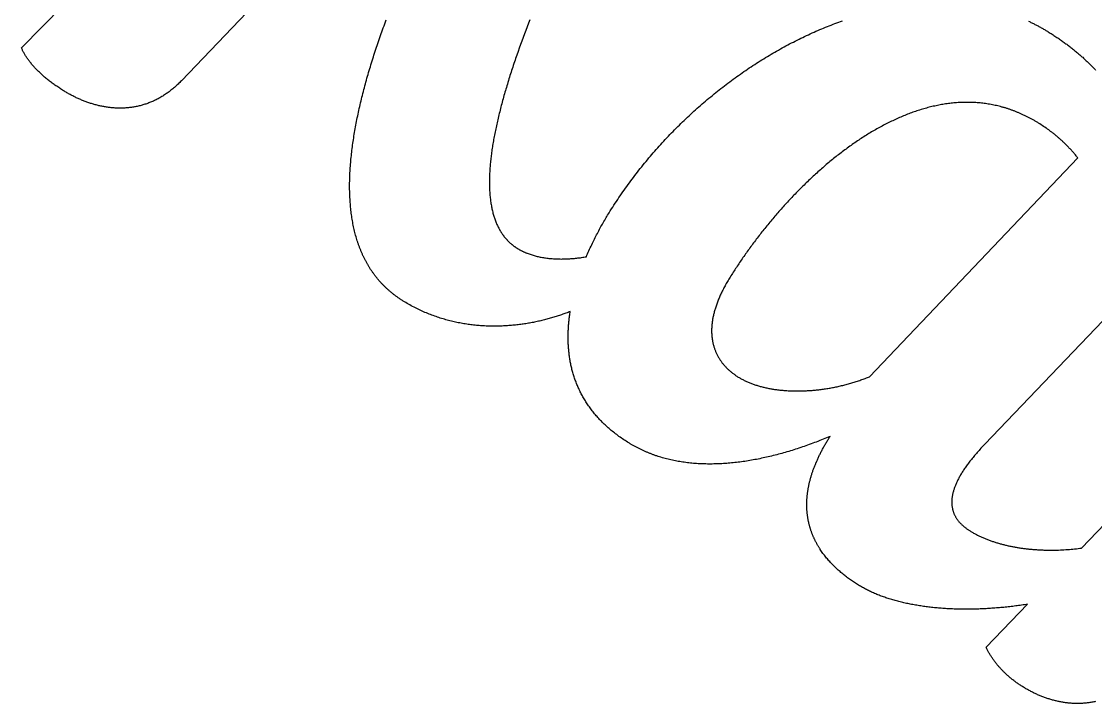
# Model space of a CAD drawing. Extents: x 156 to 510, y 849 to 1306.
# Drawn here: x 160.48 to 202.46, y 946.25 to 972.91 of the extents above; entities that cross this region are included whole.
import ezdxf

# ---------------------------------------------------------------- set-up
doc = ezdxf.new("R2010")
doc.units = 0
doc.layers.add('color#7d7d7dff', color=1, linetype='CONTINUOUS')

msp = doc.modelspace()

# ---------------------------------------------------------------- linework, layer by layer
at = {"layer": 'color#7d7d7dff'}
for points in [[(175.228, 979.487), (166.732, 970.597), (166.698, 970.563), (166.664, 970.529), (166.63, 970.495), (166.596, 970.462), (166.562, 970.43), (166.527, 970.398), (166.493, 970.367), (166.458, 970.337), (166.424, 970.307), (166.389, 970.278), (166.354, 970.25), (166.319, 970.222), (166.284, 970.195), (166.248, 970.168), (166.213, 970.142), (166.178, 970.116), (166.142, 970.091), (166.106, 970.067), (166.071, 970.043), (166.035, 970.02), (165.999, 969.998), (165.963, 969.976), (165.927, 969.954), (165.89, 969.933), (165.854, 969.913), (165.818, 969.893), (165.781, 969.874), (165.745, 969.855), (165.708, 969.837), (165.671, 969.82), (165.635, 969.803), (165.598, 969.786), (165.561, 969.77), (165.524, 969.755), (165.487, 969.74), (165.45, 969.726), (165.413, 969.712), (165.376, 969.699), (165.338, 969.686), (165.301, 969.674), (165.264, 969.662), (165.227, 969.651), (165.189, 969.64), (165.152, 969.63), (165.114, 969.62), (165.077, 969.611), (165.039, 969.602), (165.002, 969.594), (164.964, 969.586), (164.927, 969.578), (164.889, 969.572), (164.851, 969.565), (164.814, 969.559), (164.776, 969.554), (164.739, 969.549), (164.701, 969.544), (164.663, 969.54), (164.626, 969.537), (164.588, 969.533), (164.55, 969.531), (164.513, 969.528), (164.475, 969.527), (164.437, 969.525), (164.4, 969.524), (164.362, 969.524), (164.324, 969.523), (164.287, 969.524), (164.249, 969.524), (164.212, 969.526), (164.174, 969.527), (164.137, 969.529), (164.099, 969.531), (164.062, 969.534), (164.024, 969.537), (163.987, 969.541), (163.95, 969.545), (163.913, 969.549), (163.875, 969.554), (163.838, 969.559), (163.801, 969.564), (163.764, 969.57), (163.727, 969.576), (163.69, 969.583), (163.653, 969.59), (163.616, 969.597), (163.58, 969.605), (163.543, 969.613), (163.506, 969.621), (163.47, 969.63), (163.433, 969.639), (163.397, 969.648), (163.36, 969.658), (163.324, 969.668), (163.288, 969.678), (163.252, 969.689), (163.216, 969.7), (163.18, 969.711), (163.144, 969.723), (163.109, 969.735), (163.073, 969.747), (163.037, 969.76), (163.002, 969.773), (162.967, 969.786), (162.932, 969.799), (162.896, 969.813), (162.861, 969.827), (162.827, 969.842), (162.792, 969.856), (162.757, 969.871), (162.723, 969.886), (162.688, 969.902), (162.654, 969.918), (162.62, 969.934), (162.586, 969.95), (162.552, 969.966), (162.519, 969.983), (162.485, 970), (162.452, 970.017), (162.418, 970.035), (162.385, 970.053), (162.352, 970.071), (162.319, 970.089), (162.287, 970.107), (162.254, 970.126), (162.222, 970.145), (162.19, 970.164), (162.157, 970.184), (162.126, 970.203), (162.086, 970.228), (162.047, 970.252), (162.009, 970.277), (161.971, 970.302), (161.933, 970.327), (161.895, 970.352), (161.858, 970.378), (161.822, 970.403), (161.786, 970.428), (161.75, 970.454), (161.714, 970.48), (161.679, 970.506), (161.645, 970.531), (161.611, 970.557), (161.577, 970.583), (161.544, 970.61), (161.511, 970.636), (161.478, 970.662), (161.446, 970.688), (161.414, 970.715), (161.383, 970.741), (161.352, 970.768), (161.322, 970.794), (161.292, 970.821), (161.263, 970.848), (161.233, 970.874), (161.205, 970.901), (161.177, 970.928), (161.149, 970.955), (161.122, 970.981), (161.095, 971.008), (161.068, 971.035), (161.043, 971.062), (161.017, 971.089), (160.992, 971.116), (160.968, 971.143), (160.943, 971.17), (160.92, 971.197), (160.897, 971.224), (160.874, 971.25), (160.852, 971.277), (160.83, 971.304), (160.809, 971.331), (160.788, 971.358), (160.768, 971.385), (160.748, 971.411), (160.729, 971.438), (160.71, 971.465), (160.692, 971.491), (160.674, 971.518), (160.656, 971.545), (160.64, 971.571), (160.623, 971.597), (160.607, 971.624), (160.592, 971.65), (160.577, 971.676), (160.563, 971.702), (160.549, 971.728), (160.536, 971.754), (160.523, 971.78), (160.511, 971.806), (160.499, 971.832), (160.488, 971.857), (160.477, 971.883), (182.521, 994.296)], [(202.462, 946.329), (202.426, 946.321), (202.389, 946.313), (202.352, 946.306), (202.315, 946.299), (202.278, 946.293), (202.241, 946.287), (202.204, 946.281), (202.168, 946.276), (202.131, 946.272), (202.094, 946.267), (202.057, 946.264), (202.02, 946.26), (201.983, 946.258), (201.946, 946.255), (201.909, 946.253), (201.872, 946.252), (201.835, 946.25), (201.799, 946.25), (201.762, 946.249), (201.725, 946.249), (201.688, 946.25), (201.652, 946.251), (201.615, 946.252), (201.578, 946.254), (201.541, 946.256), (201.505, 946.258), (201.468, 946.261), (201.432, 946.264), (201.395, 946.268), (201.359, 946.272), (201.322, 946.276), (201.286, 946.281), (201.25, 946.286), (201.213, 946.292), (201.177, 946.298), (201.141, 946.304), (201.105, 946.31), (201.069, 946.317), (201.033, 946.324), (200.997, 946.332), (200.961, 946.34), (200.926, 946.348), (200.89, 946.357), (200.854, 946.366), (200.819, 946.375), (200.783, 946.385), (200.748, 946.395), (200.713, 946.405), (200.678, 946.416), (200.643, 946.427), (200.608, 946.438), (200.573, 946.449), (200.538, 946.461), (200.503, 946.473), (200.469, 946.486), (200.434, 946.498), (200.4, 946.511), (200.366, 946.525), (200.332, 946.538), (200.298, 946.552), (200.264, 946.566), (200.23, 946.581), (200.196, 946.595), (200.163, 946.61), (200.13, 946.626), (200.096, 946.641), (200.063, 946.657), (200.03, 946.673), (199.997, 946.689), (199.965, 946.706), (199.932, 946.722), (199.9, 946.739), (199.867, 946.757), (199.835, 946.774), (199.803, 946.792), (199.771, 946.81), (199.74, 946.828), (199.708, 946.846), (199.677, 946.865), (199.646, 946.884), (199.615, 946.903), (199.584, 946.922), (199.553, 946.942), (199.523, 946.961), (199.493, 946.981), (199.463, 947.001), (199.433, 947.022), (199.404, 947.042), (199.374, 947.063), (199.345, 947.084), (199.317, 947.105), (199.288, 947.127), (199.26, 947.148), (199.232, 947.17), (199.204, 947.192), (199.177, 947.214), (199.149, 947.237), (199.122, 947.259), (199.096, 947.282), (199.069, 947.305), (199.043, 947.328), (199.017, 947.351), (198.991, 947.374), (198.966, 947.398), (198.941, 947.422), (198.916, 947.445), (198.891, 947.469), (198.867, 947.493), (198.843, 947.518), (198.819, 947.542), (198.796, 947.566), (198.773, 947.591), (198.75, 947.616), (198.727, 947.64), (198.705, 947.665), (198.683, 947.69), (198.662, 947.716), (198.64, 947.741), (198.619, 947.766), (198.598, 947.792), (198.578, 947.817), (198.558, 947.843), (198.538, 947.868), (198.519, 947.894), (198.499, 947.92), (198.48, 947.946), (198.462, 947.972), (198.444, 947.998), (198.426, 948.024), (198.408, 948.05), (198.391, 948.076), (198.374, 948.103), (198.358, 948.129), (198.342, 948.155), (198.326, 948.182), (198.31, 948.208), (198.295, 948.234), (198.28, 948.261), (198.266, 948.287), (198.252, 948.314), (198.238, 948.34), (198.225, 948.367), (198.212, 948.393), (198.199, 948.42), (198.187, 948.446), (199.801, 950.129), (199.743, 950.119), (199.686, 950.111), (199.628, 950.102), (199.57, 950.094), (199.512, 950.086), (199.455, 950.078), (199.397, 950.07), (199.339, 950.062), (199.281, 950.055), (199.223, 950.048), (199.165, 950.041), (199.107, 950.034), (199.049, 950.028), (198.991, 950.021), (198.933, 950.015), (198.875, 950.009), (198.817, 950.004), (198.759, 949.998), (198.701, 949.993), (198.643, 949.988), (198.586, 949.984), (198.528, 949.979), (198.47, 949.975), (198.412, 949.971), (198.354, 949.967), (198.296, 949.963), (198.239, 949.96), (198.181, 949.957), (198.123, 949.954), (198.066, 949.951), (198.008, 949.948), (197.951, 949.946), (197.893, 949.944), (197.836, 949.942), (197.779, 949.941), (197.721, 949.939), (197.664, 949.938), (197.607, 949.937), (197.55, 949.936), (197.493, 949.936), (197.436, 949.936), (197.379, 949.936), (197.323, 949.936), (197.266, 949.936), (197.21, 949.937), (197.153, 949.938), (197.097, 949.939), (197.041, 949.941), (196.985, 949.942), (196.929, 949.944), (196.873, 949.946), (196.817, 949.949), (196.762, 949.951), (196.706, 949.954), (196.651, 949.957), (196.596, 949.961), (196.541, 949.964), (196.486, 949.968), (196.431, 949.972), (196.376, 949.976), (196.322, 949.981), (196.268, 949.986), (196.214, 949.991), (196.16, 949.996), (196.106, 950.002), (196.052, 950.007), (195.999, 950.013), (195.945, 950.02), (195.892, 950.026), (195.839, 950.033), (195.787, 950.04), (195.734, 950.047), (195.682, 950.055), (195.63, 950.063), (195.578, 950.071), (195.526, 950.079), (195.474, 950.088), (195.423, 950.096), (195.372, 950.105), (195.321, 950.115), (195.27, 950.124), (195.22, 950.134), (195.17, 950.144), (195.119, 950.155), (195.07, 950.165), (195.02, 950.176), (194.971, 950.187), (194.922, 950.199), (194.873, 950.21), (194.824, 950.222), (194.776, 950.234), (194.728, 950.247), (194.68, 950.259), (194.633, 950.272), (194.586, 950.286), (194.539, 950.299), (194.492, 950.313), (194.445, 950.327), (194.399, 950.341), (194.353, 950.356), (194.308, 950.371), (194.263, 950.386), (194.218, 950.401), (194.173, 950.417), (194.128, 950.433), (194.084, 950.449), (194.041, 950.465), (193.997, 950.482), (193.954, 950.499), (193.911, 950.516), (193.869, 950.534), (193.826, 950.552), (193.785, 950.57), (193.743, 950.588), (193.702, 950.607), (193.661, 950.626), (193.621, 950.645), (193.58, 950.665), (193.541, 950.685), (193.501, 950.705), (193.462, 950.725), (193.423, 950.746), (193.385, 950.767), (193.347, 950.788), (193.309, 950.809), (193.272, 950.831), (193.235, 950.853), (193.198, 950.876), (193.158, 950.901), (193.118, 950.926), (193.078, 950.952), (193.038, 950.978), (192.999, 951.004), (192.96, 951.031), (192.921, 951.058), (192.882, 951.085), (192.843, 951.113), (192.805, 951.14), (192.767, 951.169), (192.729, 951.197), (192.692, 951.226), (192.654, 951.255), (192.617, 951.284), (192.581, 951.314), (192.544, 951.344), (192.508, 951.374), (192.472, 951.405), (192.437, 951.435), (192.402, 951.467), (192.367, 951.498), (192.333, 951.53), (192.299, 951.562), (192.265, 951.594), (192.232, 951.627), (192.199, 951.66), (192.166, 951.694), (192.134, 951.727), (192.102, 951.761), (192.071, 951.795), (192.04, 951.83), (192.009, 951.865), (191.979, 951.9), (191.949, 951.936), (191.92, 951.971), (191.891, 952.008), (191.863, 952.044), (191.835, 952.081), (191.807, 952.118), (191.78, 952.155), (191.754, 952.193), (191.728, 952.231), (191.702, 952.27), (191.69, 952.289), (191.677, 952.308), (191.665, 952.328), (191.653, 952.347), (191.641, 952.367), (191.629, 952.387), (191.617, 952.406), (191.605, 952.426), (191.594, 952.446), (191.582, 952.466), (191.571, 952.486), (191.56, 952.507), (191.549, 952.527), (191.538, 952.547), (191.527, 952.568), (191.517, 952.588), (191.506, 952.609), (191.496, 952.629), (191.486, 952.65), (191.476, 952.671), (191.466, 952.692), (191.456, 952.713), (191.447, 952.734), (191.437, 952.755), (191.428, 952.777), (191.419, 952.798), (191.41, 952.819), (191.401, 952.841), (191.393, 952.862), (191.384, 952.884), (191.376, 952.906), (191.368, 952.928), (191.36, 952.949), (191.352, 952.971), (191.344, 952.993), (191.336, 953.016), (191.329, 953.038), (191.322, 953.06), (191.315, 953.083), (191.308, 953.105), (191.301, 953.128), (191.294, 953.15), (191.288, 953.173), (191.281, 953.196), (191.275, 953.219), (191.269, 953.242), (191.264, 953.265), (191.258, 953.288), (191.253, 953.311), (191.247, 953.334), (191.242, 953.358), (191.237, 953.381), (191.233, 953.405), (191.228, 953.429), (191.224, 953.452), (191.219, 953.476), (191.215, 953.5), (191.211, 953.524), (191.208, 953.548), (191.204, 953.572), (191.201, 953.596), (191.198, 953.621), (191.195, 953.645), (191.192, 953.67), (191.189, 953.694), (191.187, 953.719), (191.185, 953.744), (191.183, 953.768), (191.181, 953.793), (191.179, 953.818), (191.178, 953.843), (191.176, 953.869), (191.175, 953.894), (191.174, 953.919), (191.174, 953.945), (191.173, 953.97), (191.173, 953.996), (191.173, 954.021), (191.173, 954.047), (191.173, 954.073), (191.174, 954.099), (191.174, 954.125), (191.175, 954.151), (191.176, 954.177), (191.178, 954.203), (191.179, 954.23), (191.181, 954.256), (191.183, 954.283), (191.185, 954.309), (191.187, 954.336), (191.19, 954.363), (191.192, 954.39), (191.195, 954.417), (191.198, 954.444), (191.202, 954.471), (191.205, 954.498), (191.209, 954.525), (191.213, 954.553), (191.217, 954.58), (191.222, 954.608), (191.226, 954.635), (191.231, 954.663), (191.236, 954.691), (191.242, 954.719), (191.247, 954.747), (191.253, 954.775), (191.259, 954.803), (191.265, 954.831), (191.272, 954.86), (191.278, 954.888), (191.285, 954.917), (191.292, 954.945), (191.3, 954.974), (191.307, 955.003), (191.315, 955.032), (191.323, 955.061), (191.331, 955.09), (191.34, 955.119), (191.348, 955.148), (191.357, 955.177), (191.367, 955.207), (191.376, 955.236), (191.386, 955.266), (191.396, 955.296), (191.406, 955.325), (191.416, 955.355), (191.427, 955.385), (191.438, 955.415), (191.449, 955.445), (191.46, 955.476), (191.472, 955.506), (191.484, 955.536), (191.496, 955.567), (191.508, 955.597), (191.521, 955.628), (191.533, 955.659), (191.547, 955.689), (191.56, 955.72), (191.574, 955.751), (191.587, 955.782), (191.601, 955.814), (191.616, 955.845), (191.63, 955.876), (191.645, 955.908), (191.66, 955.939), (191.676, 955.971), (191.691, 956.003), (191.707, 956.034), (191.724, 956.066), (191.74, 956.098), (191.757, 956.13), (191.774, 956.163), (191.791, 956.195), (191.808, 956.227), (191.826, 956.26), (191.844, 956.292), (191.862, 956.325), (191.881, 956.358), (191.9, 956.39), (191.919, 956.423), (191.938, 956.456), (191.958, 956.489), (191.978, 956.523), (191.998, 956.556), (192.019, 956.589), (192.039, 956.623), (192.06, 956.656), (192.082, 956.69), (192.014, 956.662), (191.947, 956.634), (191.879, 956.606), (191.812, 956.579), (191.744, 956.552), (191.677, 956.526), (191.609, 956.499), (191.542, 956.473), (191.474, 956.448), (191.407, 956.423), (191.339, 956.398), (191.272, 956.373), (191.205, 956.349), (191.137, 956.325), (191.07, 956.302), (191.003, 956.279), (190.935, 956.256), (190.868, 956.233), (190.801, 956.211), (190.734, 956.19), (190.667, 956.168), (190.6, 956.147), (190.533, 956.127), (190.466, 956.106), (190.399, 956.087), (190.332, 956.067), (190.265, 956.048), (190.198, 956.029), (190.132, 956.011), (190.065, 955.993), (189.998, 955.975), (189.932, 955.958), (189.865, 955.941), (189.799, 955.925), (189.733, 955.909), (189.666, 955.893), (189.6, 955.878), (189.534, 955.863), (189.468, 955.849), (189.402, 955.835), (189.337, 955.821), (189.271, 955.808), (189.205, 955.795), (189.14, 955.783), (189.074, 955.771), (189.009, 955.759), (188.944, 955.748), (188.879, 955.737), (188.814, 955.727), (188.749, 955.717), (188.684, 955.708), (188.619, 955.698), (188.555, 955.69), (188.49, 955.682), (188.426, 955.674), (188.362, 955.667), (188.298, 955.66), (188.234, 955.654), (188.17, 955.648), (188.106, 955.642), (188.043, 955.637), (187.979, 955.633), (187.916, 955.628), (187.853, 955.625), (187.79, 955.621), (187.727, 955.619), (187.664, 955.616), (187.602, 955.615), (187.539, 955.613), (187.477, 955.612), (187.415, 955.612), (187.353, 955.612), (187.291, 955.612), (187.23, 955.613), (187.168, 955.615), (187.107, 955.617), (187.046, 955.619), (186.985, 955.622), (186.924, 955.626), (186.864, 955.63), (186.803, 955.634), (186.743, 955.639), (186.683, 955.644), (186.624, 955.65), (186.564, 955.657), (186.505, 955.664), (186.445, 955.671), (186.386, 955.679), (186.327, 955.687), (186.269, 955.696), (186.21, 955.706), (186.152, 955.716), (186.094, 955.726), (186.037, 955.737), (185.979, 955.749), (185.922, 955.761), (185.864, 955.773), (185.808, 955.787), (185.751, 955.8), (185.694, 955.814), (185.638, 955.829), (185.582, 955.844), (185.527, 955.86), (185.471, 955.877), (185.416, 955.893), (185.361, 955.911), (185.306, 955.929), (185.279, 955.938), (185.251, 955.947), (185.224, 955.957), (185.197, 955.967), (185.17, 955.976), (185.143, 955.986), (185.116, 955.996), (185.089, 956.006), (185.062, 956.017), (185.036, 956.027), (185.009, 956.038), (184.982, 956.048), (184.956, 956.059), (184.929, 956.07), (184.903, 956.082), (184.877, 956.093), (184.85, 956.104), (184.824, 956.116), (184.798, 956.128), (184.772, 956.139), (184.746, 956.151), (184.72, 956.164), (184.694, 956.176), (184.668, 956.188), (184.643, 956.201), (184.617, 956.214), (184.591, 956.227), (184.566, 956.24), (184.54, 956.253), (184.515, 956.266), (184.49, 956.28), (184.464, 956.293), (184.439, 956.307), (184.414, 956.321), (184.389, 956.335), (184.364, 956.349), (184.339, 956.363), (184.314, 956.378), (184.29, 956.393), (184.265, 956.407), (184.24, 956.422), (184.216, 956.437), (184.166, 956.469), (184.116, 956.5), (184.068, 956.532), (184.019, 956.564), (183.972, 956.596), (183.925, 956.629), (183.878, 956.661), (183.833, 956.694), (183.788, 956.727), (183.743, 956.76), (183.699, 956.794), (183.656, 956.827), (183.613, 956.861), (183.571, 956.895), (183.529, 956.929), (183.488, 956.964), (183.448, 956.998), (183.408, 957.033), (183.369, 957.068), (183.33, 957.103), (183.292, 957.139), (183.255, 957.174), (183.218, 957.21), (183.181, 957.246), (183.146, 957.282), (183.11, 957.318), (183.076, 957.355), (183.041, 957.391), (183.008, 957.428), (182.975, 957.465), (182.942, 957.502), (182.91, 957.54), (182.879, 957.577), (182.848, 957.615), (182.818, 957.652), (182.788, 957.69), (182.758, 957.728), (182.73, 957.767), (182.701, 957.805), (182.674, 957.843), (182.646, 957.882), (182.62, 957.921), (182.593, 957.96), (182.568, 957.999), (182.543, 958.038), (182.518, 958.077), (182.494, 958.117), (182.47, 958.157), (182.447, 958.196), (182.424, 958.236), (182.402, 958.276), (182.38, 958.316), (182.359, 958.356), (182.338, 958.397), (182.318, 958.437), (182.298, 958.478), (182.278, 958.519), (182.259, 958.559), (182.241, 958.6), (182.223, 958.641), (182.205, 958.682), (182.188, 958.724), (182.172, 958.765), (182.156, 958.807), (182.14, 958.848), (182.125, 958.89), (182.11, 958.931), (182.095, 958.973), (182.081, 959.015), (182.068, 959.057), (182.055, 959.099), (182.042, 959.141), (182.03, 959.184), (182.018, 959.226), (182.007, 959.268), (181.996, 959.311), (181.985, 959.353), (181.975, 959.396), (181.965, 959.439), (181.956, 959.481), (181.947, 959.524), (181.938, 959.567), (181.93, 959.61), (181.922, 959.653), (181.915, 959.696), (181.908, 959.739), (181.901, 959.783), (181.895, 959.826), (181.889, 959.869), (181.884, 959.912), (181.879, 959.956), (181.874, 959.999), (181.87, 960.043), (181.866, 960.086), (181.862, 960.13), (181.859, 960.173), (181.856, 960.217), (181.853, 960.26), (181.851, 960.304), (181.849, 960.348), (181.848, 960.392), (181.846, 960.435), (181.846, 960.479), (181.845, 960.523), (181.845, 960.567), (181.845, 960.61), (181.846, 960.654), (181.846, 960.698), (181.848, 960.742), (181.849, 960.786), (181.851, 960.83), (181.853, 960.874), (181.855, 960.918), (181.858, 960.961), (181.861, 961.005), (181.864, 961.049), (181.868, 961.093), (181.872, 961.137), (181.876, 961.181), (181.88, 961.225), (181.885, 961.268), (181.89, 961.312), (181.896, 961.356), (181.901, 961.4), (181.907, 961.444), (181.913, 961.487), (181.92, 961.531), (181.927, 961.575), (181.886, 961.558), (181.845, 961.542), (181.803, 961.526), (181.761, 961.511), (181.719, 961.495), (181.677, 961.48), (181.634, 961.464), (181.591, 961.449), (181.548, 961.435), (181.505, 961.42), (181.461, 961.405), (181.417, 961.391), (181.373, 961.377), (181.329, 961.363), (181.284, 961.349), (181.239, 961.336), (181.194, 961.323), (181.148, 961.309), (181.102, 961.297), (181.057, 961.284), (181.01, 961.271), (180.964, 961.259), (180.917, 961.247), (180.87, 961.236), (180.823, 961.224), (180.776, 961.213), (180.729, 961.202), (180.681, 961.191), (180.633, 961.181), (180.585, 961.17), (180.536, 961.16), (180.488, 961.151), (180.439, 961.141), (180.39, 961.132), (180.341, 961.123), (180.292, 961.114), (180.242, 961.106), (180.193, 961.098), (180.143, 961.09), (180.093, 961.083), (180.043, 961.076), (179.992, 961.069), (179.942, 961.062), (179.891, 961.056), (179.84, 961.05), (179.789, 961.044), (179.738, 961.039), (179.687, 961.034), (179.635, 961.029), (179.584, 961.025), (179.532, 961.021), (179.48, 961.017), (179.428, 961.014), (179.376, 961.011), (179.324, 961.008), (179.272, 961.006), (179.219, 961.004), (179.167, 961.002), (179.114, 961.001), (179.061, 961), (179.008, 960.999), (178.955, 960.999), (178.902, 960.999), (178.849, 961), (178.796, 961.001), (178.743, 961.002), (178.689, 961.004), (178.636, 961.006), (178.582, 961.009), (178.528, 961.012), (178.475, 961.015), (178.421, 961.019), (178.367, 961.023), (178.313, 961.027), (178.259, 961.032), (178.205, 961.038), (178.151, 961.043), (178.097, 961.05), (178.042, 961.056), (177.988, 961.063), (177.934, 961.071), (177.879, 961.079), (177.825, 961.087), (177.771, 961.096), (177.716, 961.106), (177.662, 961.115), (177.607, 961.126), (177.553, 961.136), (177.498, 961.148), (177.444, 961.159), (177.389, 961.171), (177.335, 961.184), (177.28, 961.197), (177.226, 961.211), (177.171, 961.225), (177.117, 961.239), (177.062, 961.254), (177.008, 961.27), (176.954, 961.286), (176.899, 961.302), (176.845, 961.319), (176.79, 961.337), (176.736, 961.355), (176.682, 961.374), (176.628, 961.393), (176.573, 961.412), (176.519, 961.433), (176.465, 961.453), (176.411, 961.475), (176.357, 961.496), (176.303, 961.519), (176.249, 961.542), (176.195, 961.565), (176.142, 961.589), (176.088, 961.614), (176.034, 961.639), (175.981, 961.664), (175.927, 961.691), (175.874, 961.717), (175.821, 961.745), (175.767, 961.773), (175.714, 961.801), (175.661, 961.831), (175.608, 961.86), (175.556, 961.891), (175.503, 961.922), (175.45, 961.953), (175.398, 961.985), (175.373, 962.001), (175.349, 962.016), (175.324, 962.032), (175.3, 962.047), (175.276, 962.063), (175.253, 962.079), (175.229, 962.095), (175.205, 962.111), (175.182, 962.128), (175.159, 962.144), (175.136, 962.161), (175.113, 962.178), (175.09, 962.194), (175.068, 962.211), (175.046, 962.228), (175.023, 962.245), (175.001, 962.263), (174.979, 962.28), (174.958, 962.298), (174.936, 962.315), (174.915, 962.333), (174.893, 962.351), (174.872, 962.369), (174.851, 962.387), (174.831, 962.405), (174.81, 962.423), (174.79, 962.442), (174.769, 962.46), (174.749, 962.479), (174.729, 962.498), (174.709, 962.517), (174.69, 962.536), (174.67, 962.555), (174.651, 962.574), (174.631, 962.593), (174.612, 962.613), (174.593, 962.632), (174.575, 962.652), (174.556, 962.672), (174.538, 962.692), (174.519, 962.712), (174.501, 962.732), (174.483, 962.752), (174.465, 962.772), (174.447, 962.793), (174.43, 962.813), (174.413, 962.834), (174.395, 962.855), (174.378, 962.875), (174.361, 962.896), (174.344, 962.917), (174.328, 962.939), (174.311, 962.96), (174.295, 962.981), (174.279, 963.003), (174.262, 963.024), (174.247, 963.046), (174.231, 963.068), (174.215, 963.09), (174.2, 963.112), (174.184, 963.134), (174.169, 963.156), (174.154, 963.178), (174.139, 963.201), (174.124, 963.223), (174.11, 963.246), (174.095, 963.269), (174.081, 963.291), (174.067, 963.314), (174.053, 963.337), (174.039, 963.361), (174.025, 963.384), (174.011, 963.407), (173.998, 963.431), (173.984, 963.454), (173.971, 963.478), (173.958, 963.501), (173.945, 963.525), (173.932, 963.549), (173.92, 963.573), (173.907, 963.597), (173.895, 963.621), (173.883, 963.646), (173.871, 963.67), (173.859, 963.695), (173.847, 963.719), (173.835, 963.744), (173.824, 963.769), (173.812, 963.793), (173.801, 963.818), (173.79, 963.843), (173.779, 963.869), (173.768, 963.894), (173.757, 963.919), (173.747, 963.945), (173.736, 963.97), (173.726, 963.996), (173.716, 964.021), (173.705, 964.047), (173.696, 964.073), (173.686, 964.099), (173.676, 964.125), (173.667, 964.151), (173.657, 964.177), (173.648, 964.204), (173.639, 964.23), (173.63, 964.257), (173.621, 964.283), (173.612, 964.31), (173.604, 964.337), (173.587, 964.39), (173.57, 964.444), (173.555, 964.499), (173.539, 964.554), (173.524, 964.609), (173.51, 964.664), (173.496, 964.72), (173.483, 964.776), (173.47, 964.833), (173.458, 964.889), (173.446, 964.947), (173.435, 965.004), (173.424, 965.062), (173.414, 965.12), (173.404, 965.178), (173.395, 965.237), (173.386, 965.296), (173.377, 965.355), (173.369, 965.414), (173.362, 965.474), (173.355, 965.535), (173.348, 965.595), (173.342, 965.656), (173.337, 965.717), (173.332, 965.778), (173.327, 965.84), (173.323, 965.901), (173.319, 965.964), (173.316, 966.026), (173.313, 966.089), (173.31, 966.152), (173.308, 966.215), (173.307, 966.278), (173.305, 966.342), (173.305, 966.406), (173.305, 966.47), (173.305, 966.535), (173.305, 966.6), (173.306, 966.665), (173.308, 966.73), (173.31, 966.795), (173.312, 966.861), (173.315, 966.927), (173.318, 966.993), (173.321, 967.06), (173.325, 967.126), (173.329, 967.193), (173.334, 967.261), (173.339, 967.328), (173.345, 967.395), (173.351, 967.463), (173.357, 967.531), (173.364, 967.599), (173.371, 967.668), (173.378, 967.736), (173.386, 967.805), (173.394, 967.874), (173.403, 967.944), (173.412, 968.013), (173.421, 968.083), (173.431, 968.152), (173.441, 968.222), (173.451, 968.292), (173.462, 968.363), (173.473, 968.433), (173.485, 968.504), (173.496, 968.575), (173.509, 968.646), (173.521, 968.717), (173.534, 968.789), (173.547, 968.86), (173.561, 968.932), (173.575, 969.004), (173.589, 969.076), (173.604, 969.148), (173.619, 969.22), (173.634, 969.293), (173.65, 969.366), (173.665, 969.438), (173.682, 969.511), (173.698, 969.584), (173.715, 969.657), (173.732, 969.731), (173.75, 969.804), (173.768, 969.878), (173.786, 969.952), (173.804, 970.025), (173.823, 970.099), (173.842, 970.173), (173.861, 970.248), (173.881, 970.322), (173.901, 970.396), (173.921, 970.471), (173.941, 970.545), (173.962, 970.62), (173.983, 970.695), (174.004, 970.77), (174.026, 970.845), (174.048, 970.92), (174.07, 970.995), (174.092, 971.071), (174.115, 971.146), (174.138, 971.221), (174.161, 971.297), (174.184, 971.372), (174.208, 971.448), (174.232, 971.524), (174.256, 971.6), (174.281, 971.676), (174.305, 971.751), (174.33, 971.827), (174.355, 971.904), (174.381, 971.98), (174.406, 972.056), (174.432, 972.132), (174.458, 972.208), (174.485, 972.285), (174.511, 972.361), (174.538, 972.437), (174.565, 972.514), (174.592, 972.59), (174.62, 972.667), (174.648, 972.743), (174.675, 972.82), (174.704, 972.896), (174.732, 972.973)], [(180.348, 972.983), (180.294, 972.843), (180.241, 972.704), (180.188, 972.564), (180.136, 972.426), (180.085, 972.287), (180.034, 972.149), (179.984, 972.012), (179.935, 971.875), (179.887, 971.738), (179.84, 971.602), (179.816, 971.534), (179.793, 971.466), (179.77, 971.399), (179.747, 971.331), (179.724, 971.264), (179.702, 971.197), (179.68, 971.13), (179.658, 971.063), (179.636, 970.996), (179.615, 970.93), (179.593, 970.863), (179.572, 970.797), (179.551, 970.731), (179.531, 970.665), (179.51, 970.599), (179.49, 970.533), (179.47, 970.468), (179.45, 970.402), (179.431, 970.337), (179.412, 970.272), (179.393, 970.208), (179.374, 970.143), (179.355, 970.079), (179.337, 970.014), (179.319, 969.95), (179.301, 969.886), (179.284, 969.823), (179.267, 969.759), (179.25, 969.696), (179.233, 969.633), (179.216, 969.57), (179.2, 969.507), (179.184, 969.445), (179.169, 969.382), (179.153, 969.32), (179.138, 969.258), (179.123, 969.197), (179.109, 969.135), (179.094, 969.074), (179.08, 969.013), (179.067, 968.952), (179.053, 968.892), (179.04, 968.831), (179.027, 968.771), (179.014, 968.711), (179.002, 968.652), (178.99, 968.592), (178.978, 968.533), (178.967, 968.474), (178.956, 968.415), (178.945, 968.357), (178.934, 968.299), (178.924, 968.241), (178.914, 968.183), (178.905, 968.125), (178.895, 968.068), (178.886, 968.011), (178.878, 967.955), (178.869, 967.898), (178.861, 967.842), (178.853, 967.786), (178.846, 967.731), (178.839, 967.675), (178.832, 967.62), (178.826, 967.565), (178.82, 967.511), (178.814, 967.457), (178.808, 967.403), (178.803, 967.349), (178.799, 967.296), (178.794, 967.243), (178.79, 967.19), (178.786, 967.137), (178.783, 967.085), (178.78, 967.033), (178.777, 966.982), (178.775, 966.93), (178.773, 966.879), (178.771, 966.829), (178.77, 966.778), (178.769, 966.728), (178.768, 966.679), (178.768, 966.629), (178.768, 966.58), (178.769, 966.531), (178.77, 966.483), (178.771, 966.435), (178.773, 966.387), (178.775, 966.339), (178.777, 966.292), (178.78, 966.246), (178.783, 966.199), (178.786, 966.153), (178.79, 966.107), (178.795, 966.062), (178.799, 966.017), (178.804, 965.972), (178.81, 965.928), (178.816, 965.884), (178.822, 965.84), (178.829, 965.797), (178.836, 965.754), (178.843, 965.711), (178.851, 965.669), (178.859, 965.627), (178.868, 965.586), (178.877, 965.545), (178.887, 965.504), (178.896, 965.464), (178.907, 965.424), (178.918, 965.384), (178.929, 965.345), (178.94, 965.306), (178.952, 965.268), (178.965, 965.23), (178.978, 965.192), (178.991, 965.155), (179.005, 965.118), (179.019, 965.082), (179.033, 965.046), (179.048, 965.01), (179.064, 964.975), (179.08, 964.94), (179.096, 964.906), (179.113, 964.872), (179.13, 964.838), (179.148, 964.805), (179.157, 964.789), (179.166, 964.773), (179.175, 964.756), (179.184, 964.74), (179.194, 964.724), (179.203, 964.709), (179.213, 964.693), (179.223, 964.677), (179.233, 964.662), (179.243, 964.646), (179.253, 964.631), (179.263, 964.616), (179.274, 964.6), (179.284, 964.585), (179.295, 964.571), (179.306, 964.556), (179.316, 964.541), (179.327, 964.527), (179.338, 964.512), (179.35, 964.498), (179.361, 964.484), (179.372, 964.469), (179.384, 964.455), (179.396, 964.442), (179.407, 964.428), (179.419, 964.414), (179.431, 964.401), (179.443, 964.387), (179.456, 964.374), (179.468, 964.361), (179.481, 964.347), (179.493, 964.334), (179.506, 964.322), (179.519, 964.309), (179.532, 964.296), (179.545, 964.284), (179.558, 964.271), (179.572, 964.259), (179.585, 964.247), (179.599, 964.235), (179.612, 964.223), (179.626, 964.211), (179.64, 964.199), (179.654, 964.188), (179.668, 964.176), (179.683, 964.165), (179.697, 964.154), (179.712, 964.143), (179.726, 964.132), (179.741, 964.121), (179.756, 964.11), (179.771, 964.099), (179.787, 964.089), (179.802, 964.078), (179.817, 964.068), (179.833, 964.058), (179.849, 964.048), (179.864, 964.038), (179.88, 964.028), (179.897, 964.019), (179.913, 964.009), (179.929, 964), (179.946, 963.99), (179.962, 963.981), (179.979, 963.972), (179.996, 963.963), (180.013, 963.954), (180.03, 963.945), (180.047, 963.937), (180.065, 963.928), (180.082, 963.92), (180.1, 963.912), (180.117, 963.904), (180.135, 963.896), (180.153, 963.888), (180.171, 963.88), (180.189, 963.873), (180.207, 963.865), (180.225, 963.858), (180.244, 963.851), (180.281, 963.837), (180.318, 963.823), (180.356, 963.81), (180.394, 963.797), (180.433, 963.785), (180.472, 963.773), (180.511, 963.762), (180.551, 963.751), (180.591, 963.741), (180.631, 963.731), (180.671, 963.722), (180.712, 963.713), (180.754, 963.704), (180.795, 963.696), (180.837, 963.689), (180.879, 963.682), (180.921, 963.675), (180.964, 963.669), (181.007, 963.663), (181.05, 963.658), (181.093, 963.653), (181.137, 963.648), (181.181, 963.644), (181.225, 963.641), (181.269, 963.638), (181.313, 963.635), (181.358, 963.633), (181.403, 963.631), (181.448, 963.629), (181.493, 963.628), (181.538, 963.628), (181.583, 963.627), (181.629, 963.628), (181.675, 963.628), (181.72, 963.629), (181.766, 963.631), (181.812, 963.633), (181.858, 963.635), (181.905, 963.638), (181.951, 963.641), (181.997, 963.644), (182.044, 963.648), (182.09, 963.652), (182.137, 963.657), (182.183, 963.662), (182.23, 963.667), (182.277, 963.673), (182.323, 963.679), (182.37, 963.686), (182.417, 963.693), (182.463, 963.7), (182.51, 963.708), (182.557, 963.716), (182.582, 963.775), (182.607, 963.835), (182.633, 963.894), (182.659, 963.952), (182.685, 964.01), (182.712, 964.068), (182.739, 964.126), (182.765, 964.183), (182.793, 964.24), (182.82, 964.296), (182.847, 964.352), (182.875, 964.408), (182.903, 964.464), (182.93, 964.519), (182.959, 964.573), (182.987, 964.627), (183.015, 964.681), (183.043, 964.734), (183.072, 964.787), (183.1, 964.84), (183.129, 964.892), (183.158, 964.944), (183.187, 964.995), (183.215, 965.046), (183.244, 965.096), (183.273, 965.146), (183.302, 965.195), (183.331, 965.244), (183.36, 965.292), (183.389, 965.34), (183.418, 965.388), (183.447, 965.435), (183.494, 965.51), (183.541, 965.584), (183.588, 965.659), (183.636, 965.733), (183.684, 965.807), (183.733, 965.881), (183.782, 965.955), (183.831, 966.028), (183.881, 966.101), (183.931, 966.174), (183.981, 966.247), (184.032, 966.319), (184.083, 966.391), (184.134, 966.463), (184.186, 966.535), (184.238, 966.606), (184.291, 966.677), (184.343, 966.748), (184.397, 966.818), (184.45, 966.889), (184.504, 966.959), (184.558, 967.028), (184.612, 967.098), (184.667, 967.167), (184.722, 967.236), (184.777, 967.304), (184.833, 967.373), (184.889, 967.441), (184.945, 967.509), (185.002, 967.576), (185.059, 967.643), (185.116, 967.71), (185.173, 967.777), (185.231, 967.843), (185.289, 967.909), (185.347, 967.975), (185.406, 968.04), (185.465, 968.105), (185.524, 968.17), (185.584, 968.235), (185.643, 968.299), (185.703, 968.363), (185.764, 968.427), (185.824, 968.49), (185.885, 968.553), (185.946, 968.616), (186.008, 968.678), (186.069, 968.74), (186.131, 968.802), (186.193, 968.864), (186.255, 968.925), (186.318, 968.986), (186.381, 969.046), (186.444, 969.106), (186.507, 969.166), (186.571, 969.226), (186.635, 969.285), (186.699, 969.344), (186.763, 969.403), (186.828, 969.461), (186.892, 969.519), (186.957, 969.576), (187.022, 969.634), (187.088, 969.691), (187.153, 969.747), (187.219, 969.803), (187.285, 969.859), (187.351, 969.915), (187.418, 969.97), (187.484, 970.025), (187.551, 970.079), (187.618, 970.134), (187.685, 970.187), (187.753, 970.241), (187.82, 970.294), (187.888, 970.347), (187.956, 970.399), (188.024, 970.451), (188.093, 970.503), (188.161, 970.554), (188.23, 970.605), (188.299, 970.656), (188.368, 970.706), (188.437, 970.756), (188.506, 970.805), (188.576, 970.854), (188.645, 970.903), (188.715, 970.951), (188.785, 970.999), (188.855, 971.047), (188.926, 971.094), (188.996, 971.141), (189.067, 971.188), (189.137, 971.234), (189.208, 971.279), (189.279, 971.325), (189.35, 971.37), (189.421, 971.414), (189.493, 971.458), (189.564, 971.502), (189.636, 971.545), (189.708, 971.588), (189.78, 971.631), (189.851, 971.673), (189.924, 971.715), (189.996, 971.756), (190.068, 971.797), (190.14, 971.838), (190.213, 971.878), (190.286, 971.918), (190.358, 971.957), (190.431, 971.996), (190.504, 972.034), (190.577, 972.072), (190.65, 972.11), (190.723, 972.147), (190.796, 972.184), (190.87, 972.221), (190.943, 972.257), (191.016, 972.292), (191.09, 972.327), (191.164, 972.362), (191.237, 972.396), (191.311, 972.43), (191.385, 972.464), (191.459, 972.497), (191.533, 972.529), (191.607, 972.561), (191.681, 972.593), (191.755, 972.624), (191.829, 972.655), (191.903, 972.685), (191.977, 972.715), (192.051, 972.745), (192.126, 972.774), (192.2, 972.802), (192.274, 972.83), (192.349, 972.858), (192.423, 972.885), (192.497, 972.912), (192.572, 972.938)], [(199.842, 972.922), (199.873, 972.908), (199.905, 972.893), (199.936, 972.878), (199.967, 972.863), (199.998, 972.847), (200.03, 972.832), (200.061, 972.816), (200.092, 972.801), (200.123, 972.785), (200.153, 972.769), (200.184, 972.753), (200.215, 972.736), (200.246, 972.72), (200.276, 972.703), (200.307, 972.686), (200.337, 972.669), (200.368, 972.652), (200.398, 972.635), (200.429, 972.617), (200.459, 972.6), (200.489, 972.582), (200.519, 972.564), (200.549, 972.546), (200.579, 972.528), (200.609, 972.509), (200.647, 972.485), (200.686, 972.461), (200.724, 972.437), (200.762, 972.413), (200.799, 972.389), (200.836, 972.365), (200.873, 972.341), (200.91, 972.316), (200.947, 972.292), (200.983, 972.267), (201.019, 972.243), (201.055, 972.218), (201.09, 972.194), (201.126, 972.169), (201.161, 972.145), (201.196, 972.12), (201.23, 972.095), (201.264, 972.07), (201.298, 972.045), (201.332, 972.021), (201.366, 971.996), (201.399, 971.971), (201.432, 971.945), (201.465, 971.92), (201.498, 971.895), (201.53, 971.87), (201.562, 971.845), (201.594, 971.819), (201.626, 971.794), (201.657, 971.768), (201.688, 971.743), (201.719, 971.717), (201.75, 971.692), (201.78, 971.666), (201.811, 971.64), (201.841, 971.614), (201.87, 971.588), (201.9, 971.563), (201.929, 971.537), (201.958, 971.511), (201.987, 971.484), (202.015, 971.458), (202.044, 971.432), (202.072, 971.406), (202.1, 971.379), (202.127, 971.353), (202.155, 971.327), (202.182, 971.3), (202.209, 971.274), (202.235, 971.247), (202.262, 971.22), (202.288, 971.193), (202.314, 971.167), (202.34, 971.14), (202.365, 971.113), (202.391, 971.086), (202.416, 971.059), (202.44, 971.032), (202.465, 971.004)], [(208.216, 966.937), (198.135, 956.391), (198.095, 956.349), (198.056, 956.308), (198.018, 956.267), (197.98, 956.226), (197.943, 956.185), (197.907, 956.145), (197.871, 956.105), (197.836, 956.065), (197.802, 956.026), (197.768, 955.987), (197.735, 955.948), (197.703, 955.909), (197.671, 955.871), (197.64, 955.833), (197.609, 955.795), (197.58, 955.758), (197.55, 955.72), (197.522, 955.683), (197.494, 955.647), (197.467, 955.61), (197.44, 955.574), (197.414, 955.538), (197.389, 955.502), (197.364, 955.467), (197.34, 955.431), (197.317, 955.397), (197.294, 955.362), (197.272, 955.327), (197.25, 955.293), (197.229, 955.259), (197.208, 955.226), (197.188, 955.192), (197.169, 955.159), (197.15, 955.126), (197.132, 955.093), (197.115, 955.061), (197.098, 955.028), (197.081, 954.996), (197.065, 954.965), (197.05, 954.933), (197.035, 954.902), (197.021, 954.871), (197.008, 954.84), (196.995, 954.81), (196.982, 954.779), (196.97, 954.749), (196.959, 954.719), (196.948, 954.69), (196.938, 954.66), (196.928, 954.631), (196.919, 954.602), (196.91, 954.574), (196.902, 954.545), (196.894, 954.517), (196.887, 954.489), (196.881, 954.461), (196.874, 954.434), (196.869, 954.406), (196.864, 954.379), (196.859, 954.352), (196.855, 954.326), (196.851, 954.299), (196.848, 954.273), (196.846, 954.247), (196.844, 954.221), (196.842, 954.196), (196.841, 954.17), (196.84, 954.145), (196.84, 954.12), (196.84, 954.096), (196.841, 954.071), (196.842, 954.047), (196.844, 954.023), (196.846, 953.999), (196.849, 953.975), (196.852, 953.952), (196.855, 953.929), (196.859, 953.906), (196.864, 953.883), (196.868, 953.86), (196.874, 953.838), (196.879, 953.816), (196.885, 953.794), (196.892, 953.772), (196.899, 953.75), (196.906, 953.729), (196.914, 953.708), (196.922, 953.687), (196.931, 953.666), (196.94, 953.645), (196.95, 953.625), (196.959, 953.604), (196.97, 953.584), (196.98, 953.565), (196.991, 953.545), (197.003, 953.525), (197.015, 953.506), (197.027, 953.487), (197.039, 953.468), (197.052, 953.449), (197.066, 953.431), (197.079, 953.412), (197.094, 953.394), (197.108, 953.376), (197.123, 953.358), (197.138, 953.341), (197.153, 953.323), (197.169, 953.306), (197.185, 953.289), (197.202, 953.272), (197.219, 953.255), (197.236, 953.239), (197.254, 953.222), (197.272, 953.206), (197.29, 953.19), (197.308, 953.174), (197.327, 953.158), (197.346, 953.143), (197.366, 953.128), (197.386, 953.112), (197.406, 953.097), (197.426, 953.082), (197.447, 953.068), (197.468, 953.053), (197.489, 953.039), (197.511, 953.024), (197.533, 953.01), (197.555, 952.996), (197.583, 952.98), (197.611, 952.963), (197.639, 952.946), (197.667, 952.93), (197.695, 952.914), (197.724, 952.898), (197.753, 952.882), (197.782, 952.867), (197.811, 952.852), (197.841, 952.837), (197.871, 952.822), (197.9, 952.807), (197.93, 952.793), (197.961, 952.778), (197.991, 952.764), (198.022, 952.751), (198.052, 952.737), (198.083, 952.724), (198.114, 952.71), (198.146, 952.697), (198.177, 952.685), (198.209, 952.672), (198.24, 952.66), (198.272, 952.647), (198.304, 952.635), (198.337, 952.624), (198.369, 952.612), (198.401, 952.6), (198.434, 952.589), (198.467, 952.578), (198.5, 952.567), (198.533, 952.557), (198.566, 952.546), (198.599, 952.536), (198.632, 952.526), (198.666, 952.516), (198.7, 952.506), (198.733, 952.497), (198.767, 952.488), (198.801, 952.478), (198.835, 952.47), (198.87, 952.461), (198.904, 952.452), (198.938, 952.444), (198.973, 952.436), (199.007, 952.428), (199.042, 952.42), (199.077, 952.412), (199.112, 952.405), (199.147, 952.397), (199.182, 952.39), (199.217, 952.383), (199.252, 952.377), (199.287, 952.37), (199.323, 952.364), (199.358, 952.357), (199.394, 952.351), (199.429, 952.346), (199.465, 952.34), (199.5, 952.334), (199.536, 952.329), (199.572, 952.324), (199.608, 952.319), (199.644, 952.314), (199.679, 952.309), (199.715, 952.305), (199.751, 952.301), (199.787, 952.296), (199.823, 952.292), (199.859, 952.289), (199.896, 952.285), (199.932, 952.281), (199.968, 952.278), (200.004, 952.275), (200.04, 952.272), (200.076, 952.269), (200.113, 952.266), (200.149, 952.264), (200.185, 952.262), (200.221, 952.259), (200.258, 952.257), (200.294, 952.256), (200.33, 952.254), (200.366, 952.252), (200.403, 952.251), (200.439, 952.25), (200.475, 952.249), (200.511, 952.248), (200.547, 952.247), (200.583, 952.246), (200.619, 952.246), (200.656, 952.245), (200.692, 952.245), (200.728, 952.245), (200.8, 952.246), (200.871, 952.247), (200.943, 952.248), (201.014, 952.25), (201.085, 952.253), (201.156, 952.256), (201.227, 952.26), (201.297, 952.265), (201.367, 952.27), (201.436, 952.275), (201.506, 952.281), (201.575, 952.288), (201.643, 952.295), (201.711, 952.303), (201.779, 952.311), (201.846, 952.32), (201.912, 952.329), (209.91, 960.664)]]:
    msp.add_lwpolyline(points, dxfattribs=at)
msp.add_lwpolyline([(193.631, 959.027), (201.768, 967.582), (201.745, 967.61), (201.722, 967.638), (201.699, 967.666), (201.676, 967.693), (201.653, 967.721), (201.63, 967.748), (201.607, 967.774), (201.584, 967.801), (201.561, 967.827), (201.538, 967.853), (201.515, 967.878), (201.492, 967.903), (201.469, 967.929), (201.445, 967.953), (201.422, 967.978), (201.399, 968.002), (201.375, 968.027), (201.352, 968.05), (201.329, 968.074), (201.305, 968.098), (201.282, 968.121), (201.258, 968.144), (201.235, 968.167), (201.211, 968.189), (201.187, 968.211), (201.164, 968.233), (201.14, 968.255), (201.116, 968.277), (201.092, 968.299), (201.068, 968.32), (201.044, 968.341), (201.02, 968.362), (200.996, 968.383), (200.972, 968.403), (200.948, 968.423), (200.924, 968.443), (200.9, 968.463), (200.876, 968.483), (200.851, 968.503), (200.827, 968.522), (200.803, 968.541), (200.778, 968.56), (200.754, 968.579), (200.729, 968.598), (200.705, 968.617), (200.68, 968.635), (200.655, 968.653), (200.63, 968.671), (200.606, 968.689), (200.581, 968.707), (200.556, 968.725), (200.531, 968.742), (200.481, 968.777), (200.43, 968.811), (200.38, 968.845), (200.329, 968.878), (200.277, 968.91), (200.226, 968.942), (200.2, 968.958), (200.174, 968.974), (200.148, 968.99), (200.122, 969.005), (200.096, 969.021), (200.07, 969.036), (200.044, 969.051), (200.018, 969.066), (199.991, 969.08), (199.965, 969.095), (199.939, 969.109), (199.913, 969.123), (199.887, 969.137), (199.861, 969.151), (199.834, 969.165), (199.808, 969.178), (199.782, 969.191), (199.756, 969.204), (199.729, 969.217), (199.703, 969.23), (199.677, 969.243), (199.65, 969.255), (199.624, 969.268), (199.598, 969.28), (199.571, 969.292), (199.545, 969.303), (199.519, 969.315), (199.492, 969.327), (199.466, 969.338), (199.439, 969.349), (199.413, 969.36), (199.387, 969.371), (199.36, 969.382), (199.334, 969.392), (199.307, 969.402), (199.281, 969.413), (199.254, 969.423), (199.228, 969.432), (199.201, 969.442), (199.175, 969.452), (199.148, 969.461), (199.122, 969.47), (199.095, 969.479), (199.068, 969.488), (199.042, 969.497), (199.015, 969.506), (198.989, 969.514), (198.962, 969.522), (198.935, 969.531), (198.909, 969.539), (198.882, 969.546), (198.855, 969.554), (198.829, 969.562), (198.802, 969.569), (198.749, 969.583), (198.695, 969.597), (198.642, 969.61), (198.589, 969.622), (198.535, 969.634), (198.482, 969.646), (198.428, 969.656), (198.374, 969.666), (198.321, 969.676), (198.267, 969.685), (198.214, 969.693), (198.16, 969.701), (198.106, 969.708), (198.053, 969.715), (197.999, 969.721), (197.945, 969.726), (197.892, 969.731), (197.838, 969.735), (197.784, 969.739), (197.73, 969.742), (197.677, 969.745), (197.623, 969.747), (197.569, 969.749), (197.515, 969.75), (197.461, 969.75), (197.408, 969.75), (197.354, 969.75), (197.3, 969.749), (197.246, 969.747), (197.192, 969.745), (197.139, 969.742), (197.085, 969.739), (197.031, 969.735), (196.977, 969.731), (196.923, 969.726), (196.87, 969.721), (196.816, 969.715), (196.762, 969.709), (196.708, 969.702), (196.655, 969.695), (196.601, 969.687), (196.547, 969.679), (196.494, 969.671), (196.44, 969.661), (196.386, 969.652), (196.333, 969.642), (196.279, 969.631), (196.226, 969.62), (196.172, 969.608), (196.119, 969.596), (196.065, 969.584), (196.012, 969.571), (195.958, 969.558), (195.905, 969.544), (195.852, 969.529), (195.798, 969.515), (195.745, 969.499), (195.692, 969.484), (195.639, 969.468), (195.585, 969.451), (195.532, 969.434), (195.479, 969.417), (195.426, 969.399), (195.373, 969.381), (195.32, 969.362), (195.267, 969.343), (195.214, 969.324), (195.161, 969.304), (195.109, 969.284), (195.056, 969.263), (195.003, 969.242), (194.951, 969.221), (194.898, 969.199), (194.846, 969.176), (194.793, 969.154), (194.741, 969.131), (194.688, 969.107), (194.636, 969.084), (194.584, 969.059), (194.532, 969.035), (194.48, 969.01), (194.428, 968.985), (194.376, 968.959), (194.324, 968.933), (194.272, 968.907), (194.22, 968.88), (194.169, 968.853), (194.117, 968.825), (194.066, 968.798), (194.014, 968.769), (193.963, 968.741), (193.911, 968.712), (193.86, 968.683), (193.809, 968.653), (193.758, 968.624), (193.707, 968.593), (193.656, 968.563), (193.605, 968.532), (193.555, 968.501), (193.504, 968.47), (193.453, 968.438), (193.403, 968.406), (193.353, 968.374), (193.302, 968.341), (193.252, 968.308), (193.202, 968.275), (193.152, 968.241), (193.102, 968.207), (193.052, 968.173), (193.003, 968.139), (192.953, 968.104), (192.904, 968.069), (192.854, 968.034), (192.805, 967.999), (192.756, 967.963), (192.707, 967.927), (192.658, 967.89), (192.609, 967.854), (192.56, 967.817), (192.511, 967.78), (192.463, 967.743), (192.415, 967.705), (192.366, 967.667), (192.318, 967.629), (192.27, 967.591), (192.222, 967.552), (192.174, 967.513), (192.127, 967.474), (192.079, 967.435), (192.032, 967.396), (191.984, 967.356), (191.937, 967.316), (191.89, 967.276), (191.843, 967.236), (191.796, 967.195), (191.75, 967.154), (191.703, 967.113), (191.657, 967.072), (191.61, 967.031), (191.564, 966.989), (191.518, 966.948), (191.472, 966.906), (191.427, 966.864), (191.381, 966.821), (191.336, 966.779), (191.29, 966.736), (191.245, 966.693), (191.2, 966.65), (191.155, 966.607), (191.111, 966.564), (191.066, 966.52), (191.022, 966.477), (190.977, 966.433), (190.933, 966.389), (190.889, 966.345), (190.846, 966.301), (190.802, 966.256), (190.758, 966.212), (190.715, 966.167), (190.672, 966.122), (190.629, 966.077), (190.586, 966.032), (190.544, 965.987), (190.501, 965.942), (190.459, 965.896), (190.417, 965.851), (190.375, 965.805), (190.333, 965.759), (190.291, 965.713), (190.25, 965.667), (190.208, 965.621), (190.167, 965.575), (190.126, 965.529), (190.085, 965.482), (190.045, 965.436), (190.004, 965.389), (189.964, 965.343), (189.924, 965.296), (189.884, 965.249), (189.844, 965.202), (189.805, 965.155), (189.766, 965.108), (189.727, 965.061), (189.688, 965.014), (189.649, 964.967), (189.61, 964.92), (189.572, 964.872), (189.534, 964.825), (189.496, 964.778), (189.458, 964.73), (189.421, 964.683), (189.383, 964.635), (189.346, 964.588), (189.309, 964.54), (189.272, 964.492), (189.236, 964.445), (189.199, 964.397), (189.163, 964.349), (189.127, 964.302), (189.092, 964.254), (189.056, 964.206), (189.021, 964.158), (188.986, 964.11), (188.951, 964.063), (188.916, 964.015), (188.882, 963.967), (188.847, 963.919), (188.813, 963.872), (188.78, 963.824), (188.746, 963.776), (188.713, 963.728), (188.68, 963.681), (188.647, 963.633), (188.614, 963.586), (188.582, 963.538), (188.549, 963.49), (188.517, 963.443), (188.486, 963.395), (188.454, 963.348), (188.423, 963.3), (188.392, 963.253), (188.361, 963.206), (188.33, 963.159), (188.3, 963.111), (188.27, 963.064), (188.24, 963.017), (188.211, 962.97), (188.181, 962.923), (188.152, 962.876), (188.126, 962.833), (188.1, 962.791), (188.075, 962.748), (188.05, 962.706), (188.026, 962.664), (188.002, 962.622), (187.979, 962.58), (187.956, 962.538), (187.934, 962.497), (187.913, 962.456), (187.892, 962.415), (187.871, 962.374), (187.851, 962.333), (187.832, 962.293), (187.813, 962.253), (187.794, 962.213), (187.776, 962.173), (187.759, 962.133), (187.742, 962.094), (187.726, 962.054), (187.71, 962.015), (187.694, 961.976), (187.679, 961.938), (187.665, 961.899), (187.651, 961.861), (187.638, 961.823), (187.625, 961.785), (187.612, 961.747), (187.6, 961.709), (187.589, 961.672), (187.578, 961.635), (187.567, 961.598), (187.557, 961.561), (187.548, 961.524), (187.539, 961.488), (187.53, 961.452), (187.522, 961.416), (187.514, 961.38), (187.507, 961.344), (187.5, 961.309), (187.494, 961.274), (187.488, 961.239), (187.483, 961.204), (187.478, 961.169), (187.473, 961.135), (187.469, 961.101), (187.466, 961.067), (187.463, 961.033), (187.46, 960.999), (187.458, 960.966), (187.456, 960.933), (187.455, 960.9), (187.454, 960.867), (187.454, 960.834), (187.454, 960.802), (187.454, 960.77), (187.455, 960.738), (187.456, 960.706), (187.458, 960.675), (187.46, 960.643), (187.463, 960.612), (187.466, 960.581), (187.469, 960.55), (187.473, 960.52), (187.477, 960.489), (187.482, 960.459), (187.487, 960.429), (187.492, 960.4), (187.498, 960.37), (187.504, 960.341), (187.511, 960.312), (187.518, 960.283), (187.526, 960.254), (187.534, 960.226), (187.542, 960.198), (187.551, 960.17), (187.56, 960.142), (187.569, 960.114), (187.579, 960.087), (187.589, 960.06), (187.6, 960.033), (187.611, 960.006), (187.622, 959.979), (187.634, 959.953), (187.646, 959.927), (187.659, 959.901), (187.672, 959.875), (187.685, 959.85), (187.699, 959.824), (187.713, 959.799), (187.727, 959.775), (187.742, 959.75), (187.757, 959.726), (187.772, 959.701), (187.788, 959.677), (187.804, 959.654), (187.821, 959.63), (187.838, 959.607), (187.855, 959.584), (187.872, 959.561), (187.89, 959.538), (187.909, 959.516), (187.927, 959.494), (187.946, 959.472), (187.965, 959.45), (187.985, 959.428), (188.005, 959.407), (188.025, 959.386), (188.046, 959.365), (188.067, 959.344), (188.088, 959.324), (188.11, 959.304), (188.132, 959.284), (188.154, 959.264), (188.176, 959.244), (188.199, 959.225), (188.222, 959.206), (188.246, 959.187), (188.27, 959.168), (188.294, 959.15), (188.318, 959.132), (188.343, 959.114), (188.368, 959.096), (188.393, 959.078), (188.419, 959.061), (188.445, 959.044), (188.471, 959.027), (188.497, 959.011), (188.525, 958.994), (188.553, 958.977), (188.581, 958.961), (188.61, 958.945), (188.639, 958.929), (188.669, 958.913), (188.698, 958.898), (188.728, 958.883), (188.759, 958.868), (188.789, 958.854), (188.82, 958.839), (188.852, 958.825), (188.883, 958.812), (188.915, 958.798), (188.947, 958.785), (188.98, 958.772), (189.013, 958.76), (189.046, 958.747), (189.079, 958.735), (189.113, 958.723), (189.147, 958.712), (189.181, 958.7), (189.215, 958.689), (189.25, 958.679), (189.285, 958.668), (189.32, 958.658), (189.356, 958.648), (189.391, 958.638), (189.428, 958.629), (189.464, 958.62), (189.5, 958.611), (189.537, 958.602), (189.574, 958.594), (189.611, 958.586), (189.649, 958.578), (189.686, 958.57), (189.724, 958.563), (189.762, 958.556), (189.801, 958.549), (189.839, 958.543), (189.878, 958.537), (189.917, 958.531), (189.956, 958.525), (189.995, 958.52), (190.035, 958.514), (190.075, 958.51), (190.115, 958.505), (190.155, 958.501), (190.195, 958.497), (190.235, 958.493), (190.276, 958.489), (190.317, 958.486), (190.358, 958.483), (190.399, 958.48), (190.44, 958.478), (190.481, 958.476), (190.523, 958.474), (190.565, 958.472), (190.607, 958.471), (190.649, 958.47), (190.691, 958.469), (190.733, 958.468), (190.775, 958.468), (190.818, 958.468), (190.86, 958.468), (190.903, 958.468), (190.946, 958.469), (190.989, 958.47), (191.032, 958.472), (191.075, 958.473), (191.118, 958.475), (191.162, 958.477), (191.205, 958.48), (191.249, 958.482), (191.292, 958.485), (191.336, 958.488), (191.38, 958.492), (191.424, 958.496), (191.468, 958.5), (191.512, 958.504), (191.556, 958.508), (191.6, 958.513), (191.644, 958.518), (191.688, 958.524), (191.732, 958.529), (191.777, 958.535), (191.821, 958.541), (191.865, 958.548), (191.91, 958.554), (191.954, 958.561), (191.999, 958.569), (192.043, 958.576), (192.088, 958.584), (192.132, 958.592), (192.177, 958.6), (192.222, 958.609), (192.266, 958.618), (192.311, 958.627), (192.355, 958.636), (192.4, 958.646), (192.444, 958.656), (192.489, 958.666), (192.533, 958.677), (192.578, 958.688), (192.622, 958.699), (192.667, 958.71), (192.711, 958.721), (192.756, 958.733), (192.8, 958.745), (192.844, 958.758), (192.889, 958.771), (192.933, 958.783), (192.977, 958.797), (193.021, 958.81), (193.065, 958.824), (193.109, 958.838), (193.153, 958.852), (193.197, 958.867), (193.241, 958.882), (193.284, 958.897), (193.328, 958.912), (193.371, 958.928), (193.415, 958.944), (193.458, 958.96), (193.501, 958.976), (193.545, 958.993), (193.588, 959.01), (193.631, 959.027)], close=True, dxfattribs=at)

doc.saveas('drawing.dxf')
